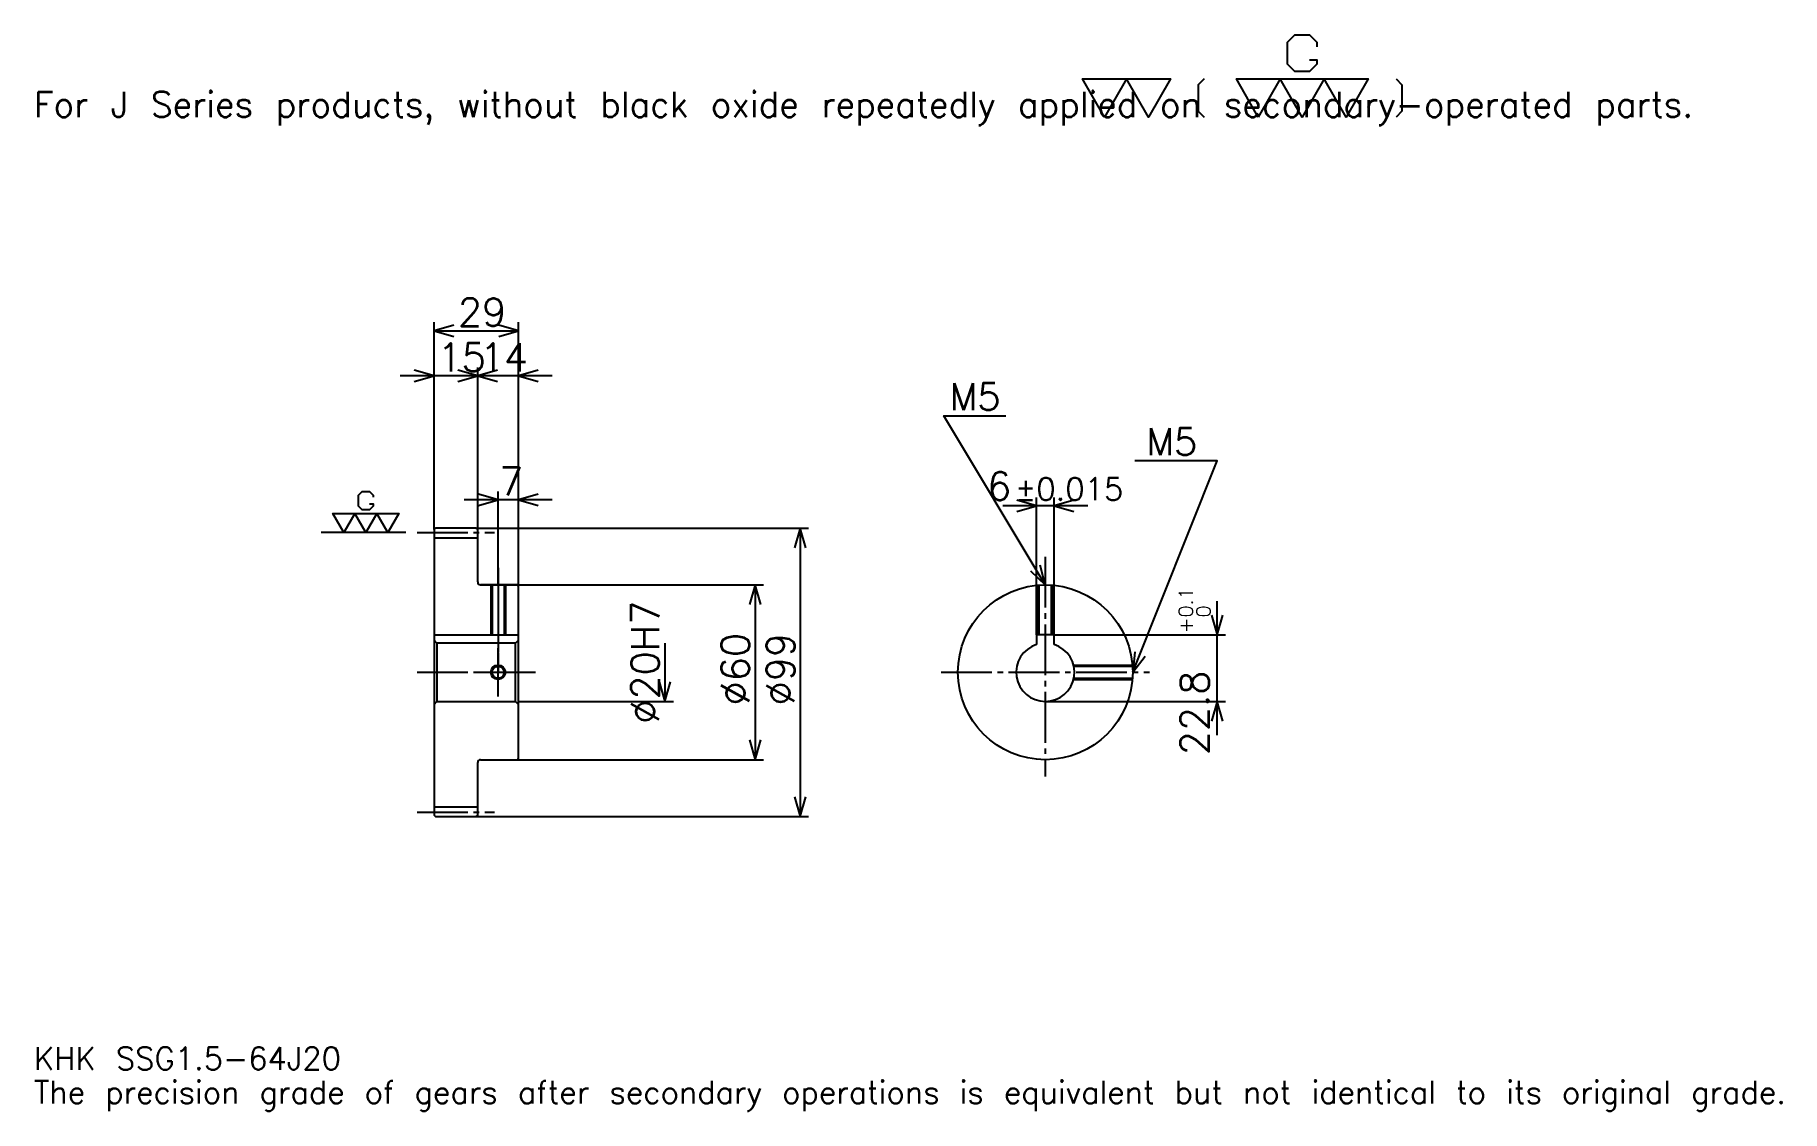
# Model space of a CAD drawing. Extents: x 20 to 620, y 7 to 376.
import ezdxf

# ---------------------------------------------------------------- set-up
doc = ezdxf.new("R2010")
doc.units = 0
doc.linetypes.add('DASHDOT', pattern=[23.217392, 17.413043, -1.934783, 1.934783, -1.934783])
doc.layers.get('0').update_dxf_attribs({"linetype": 'CONTINUOUS'})
doc.layers.add('DASHDOT', color=6, linetype='DASHDOT')
doc.styles.add('KANJI', font='TXT', dxfattribs={"bigfont": 'BIGFONT'})

msp = doc.modelspace()

# ---------------------------------------------------------------- linework, layer by layer
at = {"color": 5}
for p, q in [((156.717407, 207.184784), (156.717407, 277.804352)), ((185.717407, 207.184784), (185.717407, 277.804352)), ((156.717407, 274.902161), (185.717407, 274.902161)), ((183.326111, 259.42392), (145.108704, 259.42392)), ((197.326111, 259.42392), (160.108719, 259.42392)), ((171.717407, 207.184784), (171.717407, 262.326111)), ((197.326111, 216.858704), (167.108704, 216.858704)), ((178.717407, 207.184784), (178.717407, 219.760864)), ((363.630432, 170.484787), (363.630432, 217.67392)), ((369.630432, 170.484787), (369.630432, 217.67392)), ((381.239136, 214.771744), (352.021759, 214.771744)), ((156.717407, 206.684784), (156.717407, 207.184784)), ((171.217407, 207.184784), (185.717407, 207.184784)), ((171.717407, 206.684784), (171.717407, 207.184784)), ((178.717407, 187.684784), (178.717407, 207.184784)), ((178.717407, 187.684784), (178.717407, 207.184784)), ((185.717407, 207.184784), (285.358704, 207.184784)), ((185.717407, 187.184784), (185.717407, 207.184784)), ((282.456543, 207.184784), (282.456543, 108.184784)), ((172.717407, 187.684784), (185.717407, 187.684784)), ((185.717407, 187.684784), (269.880463, 187.684784)), ((266.978271, 187.684784), (266.978271, 127.684784)), ((425.652191, 136.076096), (425.652191, 182.093475)), ((369.630432, 170.484787), (428.554352, 170.484787)), ((236.021759, 167.684784), (236.021759, 147.684784)), ((185.717407, 147.684784), (238.923935, 147.684784)), ((366.630432, 147.684784), (428.554352, 147.684784)), ((172.717407, 127.684784), (185.717407, 127.684784)), ((185.717407, 127.684784), (269.880463, 127.684784)), ((171.217407, 108.184784), (185.717407, 108.184784)), ((185.717407, 108.184784), (285.358704, 108.184784))]:
    msp.add_line(p, q, dxfattribs=at)
at = {"color": 7}
msp.add_line((147.043488, 205.684784), (118.021759, 205.684784), dxfattribs=at)
at = {"color": 4}
for p, q in [((156.717407, 203.809784), (171.717407, 203.809784)), ((156.717407, 170.484787), (185.717407, 170.484787)), ((184.717407, 167.684784), (185.717407, 168.684784)), ((157.717407, 167.684784), (157.717407, 147.684784)), ((184.717407, 147.684784), (185.717407, 146.684784)), ((156.717407, 111.559784), (171.717407, 111.559784))]:
    msp.add_line(p, q, dxfattribs=at)
at = {"color": 7}
for points in [[(457.382599, 367.879547), (459.897827, 367.879547), (459.897827, 366.370422), (457.382599, 363.855225), (452.352173, 363.855225), (449.836945, 366.370422), (449.836945, 373.916077), (452.352173, 376.431305), (457.382599, 376.431305), (459.897827, 373.916077), (459.897827, 372.406952)], [(386.956512, 348.260864), (379.410858, 361.339996), (409.593475, 361.339996), (402.047821, 348.260864), (394.502167, 361.339996), (386.956512, 348.260864)], [(421.163452, 361.339996), (419.151306, 359.32782), (419.151306, 350.273041), (421.163452, 348.260864)], [(439.776062, 348.260864), (432.230438, 361.339996), (477.504333, 361.339996), (469.958679, 348.260864), (462.413025, 361.339996), (454.867371, 348.260864), (447.321716, 361.339996), (439.776062, 348.260864)], [(487.062164, 361.339996), (489.074341, 359.32782), (489.074341, 350.273041), (487.062164, 348.260864)], [(134.564148, 215.494141), (135.821747, 215.494141), (135.821747, 214.739563), (134.564148, 213.481964), (132.048935, 213.481964), (130.791321, 214.739563), (130.791321, 218.51239), (132.048935, 219.770004), (134.564148, 219.770004), (135.821747, 218.51239), (135.821747, 217.757828)], [(125.760887, 205.684784), (121.98806, 212.22435), (144.625015, 212.22435), (140.852188, 205.684784), (137.079361, 212.22435), (133.306534, 205.684784), (129.533707, 212.22435), (125.760887, 205.684784)]]:
    msp.add_lwpolyline(points, dxfattribs=at)
at = {"color": 5}
for points in [[(163.489151, 276.836975), (156.717407, 274.902161), (163.489151, 272.967407)], [(178.945663, 272.967407), (185.717407, 274.902161), (178.945663, 276.836975)], [(149.945663, 257.489136), (156.717407, 259.42392), (149.945663, 261.358704)], [(164.945663, 257.489136), (171.717407, 259.42392), (164.945663, 261.358704)], [(178.489151, 261.358704), (171.717407, 259.42392), (178.489151, 257.489136)], [(192.489151, 261.358704), (185.717407, 259.42392), (192.489151, 257.489136)], [(366.630432, 187.684784), (331.804382, 245.728271), (353.086975, 245.728271)], [(396.630432, 157.684784), (425.652191, 230.25), (397.404358, 230.25)], [(171.945663, 214.92392), (178.717407, 216.858704), (171.945663, 218.793488)], [(192.489151, 218.793488), (185.717407, 216.858704), (192.489151, 214.92392)], [(356.858704, 212.83696), (363.630432, 214.771744), (356.858704, 216.706528)], [(376.402191, 216.706528), (369.630432, 214.771744), (376.402191, 212.83696)], [(284.391327, 200.41304), (282.456543, 207.184784), (280.521759, 200.41304)], [(361.487366, 192.496063), (366.630432, 187.684784), (364.805481, 194.486938)], [(268.913055, 180.91304), (266.978271, 187.684784), (265.043488, 180.91304)], [(423.717407, 177.256531), (425.652191, 170.484787), (427.586975, 177.256531)], [(397.348633, 164.690781), (396.630432, 157.684784), (400.941528, 163.253845)], [(234.086975, 154.456528), (236.021759, 147.684784), (237.956543, 154.456528)], [(427.586975, 140.91304), (425.652191, 147.684784), (423.717407, 140.91304)], [(265.043488, 134.456528), (266.978271, 127.684784), (268.913055, 134.456528)], [(280.521759, 114.956528), (282.456543, 108.184784), (284.391327, 114.956528)]]:
    msp.add_lwpolyline(points, dxfattribs=at)
at = {"color": 4}
for points in [[(171.717407, 188.684784), (171.717407, 206.684784), (171.217407, 207.184784), (157.217407, 207.184784), (156.717407, 206.684784), (156.717407, 146.684784)], [(172.717407, 127.684784), (185.217407, 127.684784), (185.717407, 128.184784), (185.717407, 187.184784), (185.217407, 187.684784), (172.717407, 187.684784)], [(176.217407, 187.684784), (176.217407, 170.484787)], [(176.652405, 187.684784), (176.652405, 170.484787)], [(180.78241, 187.684784), (180.78241, 170.484787)], [(181.217407, 187.684784), (181.217407, 170.484787)], [(364.130432, 170.484787), (364.130432, 187.580444)], [(364.56543, 170.484787), (364.56543, 187.613632)], [(368.695435, 170.484787), (368.695435, 187.613632)], [(369.130432, 170.484787), (369.130432, 187.580444)], [(156.717407, 146.684784), (157.717407, 147.684784), (184.717407, 147.684784), (184.717407, 167.684784), (157.717407, 167.684784), (156.717407, 168.684784)], [(369.630432, 167.224182), (369.630432, 170.484787), (363.630432, 170.484787), (363.630432, 167.224182)], [(376.312927, 160.184784), (396.526093, 160.184784)], [(376.414917, 159.749786), (396.559296, 159.749786)], [(376.312927, 155.184784), (396.526093, 155.184784)], [(376.414917, 155.619781), (396.559296, 155.619781)], [(156.717407, 146.684784), (156.717407, 108.684784), (157.217407, 108.184784), (171.217407, 108.184784), (171.717407, 108.684784), (171.717407, 126.684784)]]:
    msp.add_lwpolyline(points, dxfattribs=at)
for centre, radius in [((366.630432, 157.684784), 30), ((178.717407, 157.684784), 2.065)]:
    msp.add_circle(centre, radius, dxfattribs=at)
at = {"color": 7}
msp.add_circle((178.717407, 157.684784), 2.5, dxfattribs=at)
at = {"color": 4}
for centre, radius, start, end in [((172.717407, 188.684784), 1, 180, 270), ((366.630432, 157.684784), 10, 107.457602748, 72.542397252), ((172.717407, 126.684784), 1, 90, 180)]:
    msp.add_arc(centre, radius, start, end, dxfattribs=at)
at = {"layer": 'DASHDOT', "color": 7}
for p, q in [((150.913055, 205.684784), (177.521759, 205.684784)), ((366.630432, 197.358704), (366.630432, 121.880432)), ((178.717407, 187.684784), (178.717407, 157.684784)), ((150.913055, 157.684784), (191.521759, 157.684784)), ((330.826111, 157.684784), (402.434814, 157.684784)), ((150.913055, 109.684784), (177.521759, 109.684784))]:
    msp.add_line(p, q, dxfattribs=at)
for points in [[(178.717407, 193.489136), (178.717407, 164.680435)], [(178.717407, 149.380432), (178.717407, 165.989136)], [(170.413055, 157.684784), (187.021759, 157.684784)]]:
    msp.add_lwpolyline(points, dxfattribs=at)

# ---------------------------------------------------------------- texts
at = {"color": 7, "style": 'KANJI'}
for s, height, p in [('For J Series products, without black oxide repeatedly applied on secondary-operated parts.', 8.706522, (19.347826, 348.260864)), ('29', 9.673913, (164.929367, 276.450012)), ('15', 9.673913, (157.929367, 260.971741)), ('14', 9.673913, (172.429367, 260.971741)), ('M5', 9.286957, (333.739136, 247.663055)), ('M5', 9.286957, (401.273926, 232.184784)), ('7', 9.673913, (179.07338, 218.406525)), ('6', 9.673913, (346.66156, 216.706528)), ('%%p0.015', 7.73913, (356.237549, 216.706528)), ('KHK SSG1.5-64J20', 7.73913, (19.347826, 21.282608)), ('The precision grade of gears after secondary operations is equivalent but not identical to its original grade.', 7.73913, (19.347826, 9.673913))]:
    msp.add_text(s, height=height, dxfattribs=at).set_placement(p)
for s, height, p in [('%%c20H7', 9.673913, (234.086975, 140.029892)), ('0.1', 4.836957, (417.332642, 176.51091)), ('0', 4.836957, (423.330444, 176.51091)), ('+', 4.836957, (417.332642, 171.093521)), ('%%c60', 9.673913, (265.043488, 146.317932)), ('%%c99', 9.673913, (280.521759, 146.317932)), ('22.8', 9.673913, (422.750031, 129.220993))]:
    msp.add_text(s, height=height, rotation=90, dxfattribs=at).set_placement(p)

doc.saveas('drawing.dxf')
